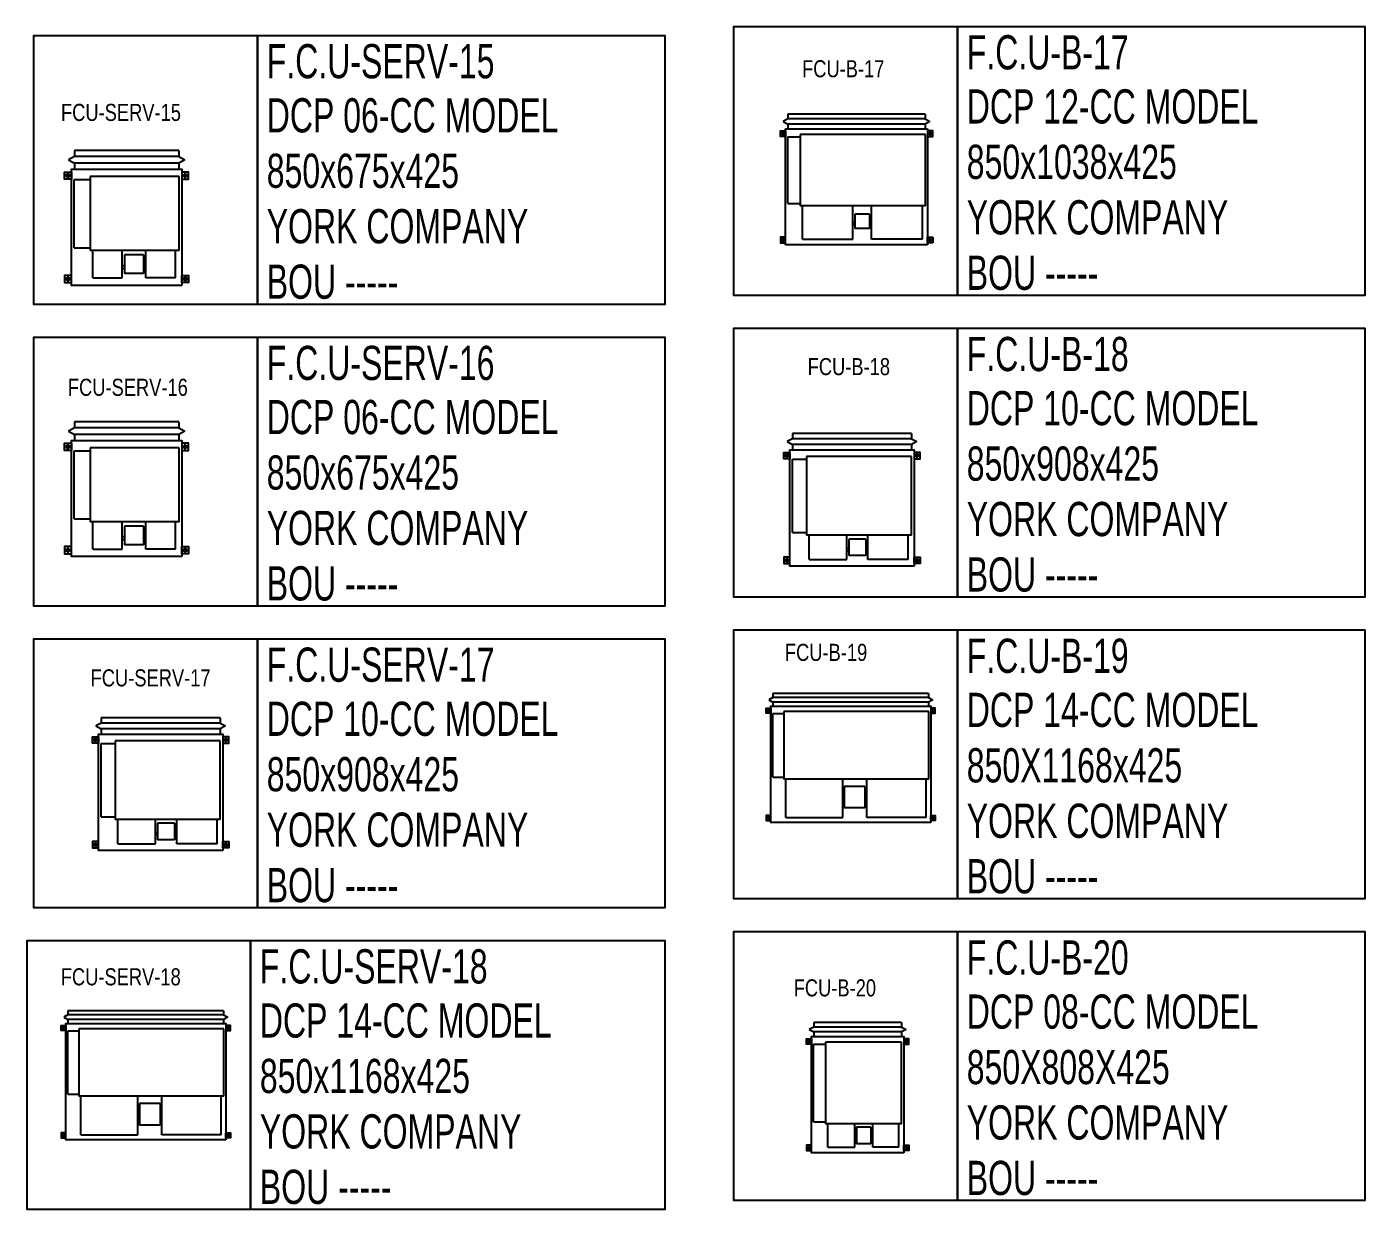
# Model space of a CAD drawing. Header units: millimetres. Extents: x -21221 to 1625077, y -149981 to 356550.
# Drawn here: x 294122 to 303903, y 138505 to 147148 of the extents above; entities that cross this region are included whole.
import ezdxf
from ezdxf.enums import TextEntityAlignment as Align

# ---------------------------------------------------------------- set-up
doc = ezdxf.new("R2010")
doc.units = ezdxf.units.MM
doc.header["$LTSCALE"] = 1000
doc.header["$MEASUREMENT"] = 0
doc.layers.get('0').update_dxf_attribs({"linetype": 'CONTINUOUS'})
doc.layers.add('12- EQUIPMENT HVAC', color=12, linetype='CONTINUOUS')
doc.styles.add('STENCIL', font='stencil.shx')
doc.styles.add('TEXT-P', font='stencil.shx', dxfattribs={"height": 0.3})

# ---------------------------------------------------------------- blocks, each defined once
blk = doc.blocks.new('FCU-SERV-15')
for p, q in [((-382.1, 47.3), (-425.9, 23.7)), ((-425.9, 23.7), (-382.1, 0)), ((382.1, 91.2), (-382.1, 91.2)), ((-382.1, 91.2), (-382.1, 47.3)), ((382.1, 47.3), (-382.1, 47.3)), ((382.1, 0), (-382.1, 0)), ((382.1, 91.2), (382.1, 47.3)), ((382.1, 47.3), (425.9, 23.7)), ((425.9, 23.7), (382.1, 0)), ((-407.5, -91.1), (-449.5, -91.1)), ((-428.5, -112.2), (-428.5, -70.1)), ((-382.1, 0), (-382.1, -43.8)), ((382.1, 0), (382.1, -43.8)), ((407.5, -91.1), (449.5, -91.1)), ((428.5, -112.2), (428.5, -70.1)), ((-383, -617.9), (-383, -119.3)), ((-383, -119.3), (-267.2, -119.3)), ((383, -98.2), (-267.2, -98.2)), ((-267.2, -98.2), (-267.2, -638.9)), ((383, -638.9), (383, -98.2)), ((-383, -617.9), (-267.2, -617.9)), ((383, -638.9), (-267.2, -638.9)), ((-246.2, -839.4), (-246.2, -638.9)), ((-33.4, -839.4), (-33.4, -638.9)), ((-16.1, -671.1), (-16.1, -807.2)), ((122.5, -671.1), (-16.1, -671.1)), ((122.5, -671.1), (122.5, -807.2)), ((141.6, -839.4), (141.6, -638.9)), ((356.8, -839.4), (356.8, -638.9)), ((-16.1, -749.6), (-33.4, -749.6)), ((-16.1, -771.5), (-33.4, -771.5)), ((141.6, -749.6), (122.6, -749.6)), ((141.6, -771.5), (122.6, -771.5)), ((-407.5, -846.5), (-449.5, -846.5)), ((-428.5, -825.5), (-428.5, -867.5)), ((-246.2, -839.4), (-33.4, -839.4)), ((122.5, -807.2), (-16.1, -807.2)), ((356.8, -839.4), (141.6, -839.4)), ((407.5, -846.5), (449.5, -846.5)), ((428.5, -825.5), (428.5, -867.5))]:
    blk.add_line(p, q)
for points in [[(-404, -64.9), (-404, -117.4), (-453.1, -117.4), (-453.1, -64.9)], [(404, -893.8), (-404, -893.8), (-404, -43.8), (404, -43.8)], [(404, -64.9), (404, -117.4), (453.1, -117.4), (453.1, -64.9)], [(-404, -872.8), (-404, -820.3), (-453.1, -820.3), (-453.1, -872.8)], [(404, -872.8), (404, -820.3), (453.1, -820.3), (453.1, -872.8)]]:
    blk.add_lwpolyline(points, close=True)
for centre, radius in [((-428.5, -91.1), 11.5), ((-428.5, -91.1), 8.59), ((428.5, -91.1), 11.5), ((428.5, -91.1), 8.59), ((-428.5, -846.5), 11.5), ((-428.5, -846.5), 8.59), ((428.5, -846.5), 11.5), ((428.5, -846.5), 8.59)]:
    blk.add_circle(centre, radius)
blk = doc.blocks.new('FCU-SERV-16')
for p, q in [((-382.1, 47.3), (-425.9, 23.7)), ((-425.9, 23.7), (-382.1, 0)), ((382.1, 91.2), (-382.1, 91.2)), ((-382.1, 91.2), (-382.1, 47.3)), ((382.1, 47.3), (-382.1, 47.3)), ((382.1, 0), (-382.1, 0)), ((382.1, 91.2), (382.1, 47.3)), ((382.1, 47.3), (425.9, 23.7)), ((425.9, 23.7), (382.1, 0)), ((-407.5, -91.1), (-449.5, -91.1)), ((-428.5, -112.2), (-428.5, -70.1)), ((-382.1, 0), (-382.1, -43.8)), ((382.1, 0), (382.1, -43.8)), ((407.5, -91.1), (449.5, -91.1)), ((428.5, -112.2), (428.5, -70.1)), ((-383, -617.9), (-383, -119.3)), ((-383, -119.3), (-267.2, -119.3)), ((383, -98.2), (-267.2, -98.2)), ((-267.2, -98.2), (-267.2, -638.9)), ((383, -638.9), (383, -98.2)), ((-383, -617.9), (-267.2, -617.9)), ((383, -638.9), (-267.2, -638.9)), ((-246.2, -839.4), (-246.2, -638.9)), ((-33.4, -839.4), (-33.4, -638.9)), ((-16.1, -671.1), (-16.1, -807.2)), ((122.5, -671.1), (-16.1, -671.1)), ((122.5, -671.1), (122.5, -807.2)), ((141.6, -839.4), (141.6, -638.9)), ((356.8, -839.4), (356.8, -638.9)), ((-16.1, -749.6), (-33.4, -749.6)), ((-16.1, -771.5), (-33.4, -771.5)), ((141.6, -749.6), (122.6, -749.6)), ((141.6, -771.5), (122.6, -771.5)), ((-407.5, -846.5), (-449.5, -846.5)), ((-428.5, -825.5), (-428.5, -867.5)), ((-246.2, -839.4), (-33.4, -839.4)), ((122.5, -807.2), (-16.1, -807.2)), ((356.8, -839.4), (141.6, -839.4)), ((407.5, -846.5), (449.5, -846.5)), ((428.5, -825.5), (428.5, -867.5))]:
    blk.add_line(p, q)
for points in [[(-404, -64.9), (-404, -117.4), (-453.1, -117.4), (-453.1, -64.9)], [(404, -893.8), (-404, -893.8), (-404, -43.8), (404, -43.8)], [(404, -64.9), (404, -117.4), (453.1, -117.4), (453.1, -64.9)], [(-404, -872.8), (-404, -820.3), (-453.1, -820.3), (-453.1, -872.8)], [(404, -872.8), (404, -820.3), (453.1, -820.3), (453.1, -872.8)]]:
    blk.add_lwpolyline(points, close=True)
for centre, radius in [((-428.5, -91.1), 11.5), ((-428.5, -91.1), 8.59), ((428.5, -91.1), 11.5), ((428.5, -91.1), 8.59), ((-428.5, -846.5), 11.5), ((-428.5, -846.5), 8.59), ((428.5, -846.5), 11.5), ((428.5, -846.5), 8.59)]:
    blk.add_circle(centre, radius)
blk = doc.blocks.new('FCU-SERV-17')
for p, q in [((-434.5, 42.1), (-473.5, 21.1)), ((-473.5, 21.1), (-434.5, 0)), ((434.5, 81.1), (-434.5, 81.1)), ((-434.5, 81.1), (-434.5, 42.1)), ((434.5, 42.1), (-434.5, 42.1)), ((434.5, 0), (-434.5, 0)), ((434.5, 81.1), (434.5, 42.1)), ((434.5, 42.1), (473.5, 21.1)), ((473.5, 21.1), (434.5, 0)), ((-457.1, -81.1), (-494.5, -81.1)), ((-475.8, -99.8), (-475.8, -62.4)), ((-434.5, 0), (-434.5, -39)), ((435.3, -87.4), (-332.3, -87.4)), ((-332.3, -87.4), (-332.3, -662.1)), ((434.5, 0), (434.5, -39)), ((435.3, -662.1), (435.3, -87.4)), ((457.1, -81.1), (494.5, -81.1)), ((475.8, -99.8), (475.8, -62.4)), ((-435.3, -643.4), (-435.3, -106.1)), ((-435.3, -106.1), (-332.3, -106.1)), ((-435.3, -643.4), (-332.3, -643.4)), ((435.3, -662.1), (-332.3, -662.1)), ((-313.6, -840.6), (-313.6, -662.1)), ((-38.2, -840.6), (-38.2, -662.1)), ((117.5, -840.6), (117.5, -662.1)), ((412, -840.6), (412, -662.1)), ((-22.8, -760.6), (-38.2, -760.6)), ((-22.8, -780.1), (-38.2, -780.1)), ((-22.8, -690.8), (-22.8, -811.9)), ((100.5, -690.8), (-22.8, -690.8)), ((100.5, -690.8), (100.5, -811.9)), ((117.5, -760.6), (100.6, -760.6)), ((117.5, -780.1), (100.6, -780.1)), ((-457.1, -846.9), (-494.5, -846.9)), ((-475.8, -828.2), (-475.8, -865.6)), ((-313.6, -840.6), (-38.2, -840.6)), ((100.5, -811.9), (-22.8, -811.9)), ((412, -840.6), (117.5, -840.6)), ((457.1, -846.9), (494.5, -846.9)), ((475.8, -828.2), (475.8, -865.6))]:
    blk.add_line(p, q)
for points in [[(-454, -57.7), (-454, -104.5), (-497.7, -104.5), (-497.7, -57.7)], [(454, -889), (-454, -889), (-454, -39), (454, -39)], [(454, -57.7), (454, -104.5), (497.7, -104.5), (497.7, -57.7)], [(-454, -870.3), (-454, -823.5), (-497.7, -823.5), (-497.7, -870.3)], [(454, -870.3), (454, -823.5), (497.7, -823.5), (497.7, -870.3)]]:
    blk.add_lwpolyline(points, close=True)
for centre, radius in [((-475.8, -81.1), 10.2), ((-475.8, -81.1), 7.65), ((475.8, -81.1), 10.2), ((475.8, -81.1), 7.65), ((-475.8, -846.9), 10.2), ((-475.8, -846.9), 7.65), ((475.8, -846.9), 10.2), ((475.8, -846.9), 7.65)]:
    blk.add_circle(centre, radius)
blk = doc.blocks.new('FCU-SERV-18')
for p, q in [((568.8, 0), (-568.8, 0)), ((-568.8, 0), (-568.8, -30.3)), ((568.8, 0), (568.8, -30.3)), ((-568.8, -30.3), (-599.2, -46.7)), ((-599.2, -46.7), (-568.8, -63.1)), ((568.8, -30.3), (-568.8, -30.3)), ((568.8, -63.1), (-568.8, -63.1)), ((-568.8, -63.1), (-568.8, -93.4)), ((568.8, -30.3), (599.2, -46.7)), ((599.2, -46.7), (568.8, -63.1)), ((568.8, -63.1), (568.8, -93.4)), ((-586.4, -126.1), (-615.5, -126.1)), ((-601, -140.7), (-601, -111.6)), ((-569.4, -610.6), (-569.4, -145.6)), ((-569.4, -145.6), (-489.4, -145.6)), ((569.4, -131), (-489.4, -131)), ((-489.4, -131), (-489.4, -625.2)), ((569.4, -625.2), (569.4, -131)), ((586.4, -126.1), (615.5, -126.1)), ((601, -140.7), (601, -111.6)), ((-569.4, -610.6), (-489.4, -610.6)), ((569.4, -625.2), (-489.4, -625.2)), ((-474.8, -905.8), (-474.8, -625.2)), ((-59, -905.8), (-59, -625.2)), ((-47.1, -678.7), (-47.1, -836.8)), ((103.7, -678.7), (-47.1, -678.7)), ((103.7, -678.7), (103.7, -836.8)), ((117, -905.8), (117, -625.2)), ((551.3, -905.8), (551.3, -625.2)), ((-47.1, -797), (-59, -797)), ((-47.1, -812.1), (-59, -812.1)), ((103.7, -836.8), (-47.1, -836.8)), ((117, -797), (103.8, -797)), ((117, -812.1), (103.8, -812.1)), ((-586.4, -910.7), (-615.5, -910.7)), ((-601, -896.1), (-601, -925.2)), ((-474.8, -905.8), (-59, -905.8)), ((551.3, -905.8), (117, -905.8)), ((586.4, -910.7), (615.5, -910.7)), ((601, -896.1), (601, -925.2))]:
    blk.add_line(p, q)
for points in [[(584, -943.4), (-584, -943.4), (-584, -93.4), (584, -93.4)], [(-584, -107.9), (-584, -144.3), (-617.9, -144.3), (-617.9, -107.9)], [(584, -107.9), (584, -144.3), (617.9, -144.3), (617.9, -107.9)], [(-584, -928.8), (-584, -892.5), (-617.9, -892.5), (-617.9, -928.8)], [(584, -928.8), (584, -892.5), (617.9, -892.5), (617.9, -928.8)]]:
    blk.add_lwpolyline(points, close=True)
for centre, radius in [((-601, -126.1), 7.96), ((-601, -126.1), 5.95), ((601, -126.1), 7.96), ((601, -126.1), 5.95), ((-601, -910.7), 7.96), ((-601, -910.7), 5.95), ((601, -910.7), 7.96), ((601, -910.7), 5.95)]:
    blk.add_circle(centre, radius)
blk = doc.blocks.new('FCU-B-17')
for p, q in [((-479.3, 55), (-513.5, 36.6)), ((-513.5, 36.6), (-479.3, 18.1)), ((524.5, 89.1), (-479.3, 89.1)), ((-479.3, 89.1), (-479.3, 55)), ((524.5, 55), (-479.3, 55)), ((524.5, 18.1), (-479.3, 18.1)), ((-479.3, 18.1), (-479.3, -16)), ((524.5, 89.1), (524.5, 55)), ((524.5, 55), (558.7, 36.6)), ((558.7, 36.6), (524.5, 18.1)), ((524.5, 18.1), (524.5, -16)), ((-499.1, -52.8), (-531.9, -52.8)), ((-515.5, -69.2), (-515.5, -36.5)), ((-496.4, -866), (-496.4, -16)), ((-496.4, -16), (541.6, -16)), ((-480, -563.6), (-480, -74.7)), ((-480, -74.7), (-390, -74.7)), ((525.2, -58.3), (-390, -58.3)), ((-390, -58.3), (-390, -580)), ((525.2, -580), (525.2, -58.3)), ((541.6, -16), (541.6, -866)), ((544.3, -52.8), (577, -52.8)), ((560.7, -69.2), (560.7, -36.5)), ((-480, -563.6), (-390, -563.6)), ((525.2, -580), (-390, -580)), ((-373.6, -823.7), (-373.6, -580)), ((-4.5, -823.7), (-4.5, -580)), ((131.7, -823.7), (131.7, -580)), ((504.8, -823.7), (504.8, -580)), ((8.9, -640.2), (8.9, -746.1)), ((116.8, -640.2), (8.9, -640.2)), ((116.8, -640.2), (116.8, -746.1)), ((8.9, -701.2), (-4.5, -701.2)), ((8.9, -718.3), (-4.5, -718.3)), ((116.8, -746.1), (8.9, -746.1)), ((131.7, -701.2), (116.9, -701.2)), ((131.7, -718.3), (116.9, -718.3)), ((-499.1, -829.2), (-531.9, -829.2)), ((-515.5, -812.8), (-515.5, -845.5)), ((541.6, -866), (-496.4, -866)), ((-373.6, -823.7), (-4.5, -823.7)), ((504.8, -823.7), (131.7, -823.7)), ((541.6, -849.6), (541.6, -808.7)), ((541.6, -808.7), (579.8, -808.7)), ((579.8, -849.6), (541.6, -849.6)), ((544.3, -829.2), (577, -829.2)), ((560.7, -812.8), (560.7, -845.5)), ((579.8, -808.7), (579.8, -849.6))]:
    blk.add_line(p, q)
for points in [[(-496.4, -32.4), (-496.4, -73.3), (-534.6, -73.3), (-534.6, -32.4)], [(541.6, -32.4), (541.6, -73.3), (579.8, -73.3), (579.8, -32.4)], [(-496.4, -849.6), (-496.4, -808.7), (-534.6, -808.7), (-534.6, -849.6)]]:
    blk.add_lwpolyline(points, close=True)
for centre, radius in [((-515.5, -52.8), 8.96), ((-515.5, -52.8), 6.69), ((560.7, -52.8), 8.96), ((560.7, -52.8), 6.69), ((-515.5, -829.2), 8.96), ((-515.5, -829.2), 6.69), ((560.7, -829.2), 8.96), ((560.7, -829.2), 6.69)]:
    blk.add_circle(centre, radius)
blk = doc.blocks.new('FCU-B-18')
for p, q in [((461.5, 120.1), (-407.5, 120.1)), ((-407.5, 120.1), (-407.5, 81.1)), ((461.5, 120.1), (461.5, 81.1)), ((-407.5, 81.1), (-446.5, 60.1)), ((-446.5, 60.1), (-407.5, 39)), ((461.5, 81.1), (-407.5, 81.1)), ((461.5, 39), (-407.5, 39)), ((-407.5, 39), (-407.5, 0)), ((461.5, 81.1), (500.5, 60.1)), ((500.5, 60.1), (461.5, 39)), ((461.5, 39), (461.5, 0)), ((-430.1, -42.1), (-467.5, -42.1)), ((-448.8, -60.8), (-448.8, -23.4)), ((-408.3, -604.4), (-408.3, -67.1)), ((-408.3, -67.1), (-305.3, -67.1)), ((462.3, -48.4), (-305.3, -48.4)), ((-305.3, -48.4), (-305.3, -623.1)), ((462.3, -623.1), (462.3, -48.4)), ((484.1, -42.1), (521.5, -42.1)), ((502.8, -60.8), (502.8, -23.4)), ((-408.3, -604.4), (-305.3, -604.4)), ((462.3, -623.1), (-305.3, -623.1)), ((-286.6, -801.6), (-286.6, -623.1)), ((-11.2, -801.6), (-11.2, -623.1)), ((4.2, -651.8), (4.2, -772.9)), ((127.5, -651.8), (4.2, -651.8)), ((127.5, -651.8), (127.5, -772.9)), ((144.5, -801.6), (144.5, -623.1)), ((439, -801.6), (439, -623.1)), ((4.2, -721.6), (-11.2, -721.6)), ((4.2, -741.1), (-11.2, -741.1)), ((127.5, -772.9), (4.2, -772.9)), ((144.5, -721.6), (127.6, -721.6)), ((144.5, -741.1), (127.6, -741.1)), ((-430.1, -807.9), (-467.5, -807.9)), ((-448.8, -789.2), (-448.8, -826.6)), ((-286.6, -801.6), (-11.2, -801.6)), ((439, -801.6), (144.5, -801.6)), ((484.1, -807.9), (521.5, -807.9)), ((502.8, -789.2), (502.8, -826.6))]:
    blk.add_line(p, q)
for points in [[(481, -850), (-427, -850), (-427, 0), (481, 0)], [(-427, -18.7), (-427, -65.5), (-470.7, -65.5), (-470.7, -18.7)], [(481, -18.7), (481, -65.5), (524.7, -65.5), (524.7, -18.7)], [(-427, -831.3), (-427, -784.5), (-470.7, -784.5), (-470.7, -831.3)], [(481, -831.3), (481, -784.5), (524.7, -784.5), (524.7, -831.3)]]:
    blk.add_lwpolyline(points, close=True)
for centre, radius in [((-448.8, -42.1), 10.2), ((-448.8, -42.1), 7.65), ((502.8, -42.1), 10.2), ((502.8, -42.1), 7.65), ((-448.8, -807.9), 10.2), ((-448.8, -807.9), 7.65), ((502.8, -807.9), 10.2), ((502.8, -807.9), 7.65)]:
    blk.add_circle(centre, radius)
blk = doc.blocks.new('FCU-B-19')
for p, q in [((-550.8, 43.2), (-581.2, 26.8)), ((-581.2, 26.8), (-550.8, 10.4)), ((586.8, 73.5), (-550.8, 73.5)), ((-550.8, 73.5), (-550.8, 43.2)), ((586.8, 43.2), (-550.8, 43.2)), ((586.8, 10.4), (-550.8, 10.4)), ((-550.8, 10.4), (-550.8, -19.9)), ((586.8, 73.5), (586.8, 43.2)), ((586.8, 43.2), (617.2, 26.8)), ((617.2, 26.8), (586.8, 10.4)), ((586.8, 10.4), (586.8, -19.9)), ((-568.4, -52.6), (-597.5, -52.6)), ((-583, -67.2), (-583, -38.1)), ((-551.4, -537.1), (-551.4, -72.1)), ((-551.4, -72.1), (-471.4, -72.1)), ((587.4, -57.5), (-471.4, -57.5)), ((-471.4, -57.5), (-471.4, -551.7)), ((587.4, -551.7), (587.4, -57.5)), ((604.4, -52.6), (633.5, -52.6)), ((619, -67.2), (619, -38.1)), ((-551.4, -537.1), (-471.4, -537.1)), ((587.4, -551.7), (-471.4, -551.7)), ((-456.8, -832.3), (-456.8, -551.7)), ((-41, -832.3), (-41, -551.7)), ((135, -832.3), (135, -551.7)), ((569.3, -832.3), (569.3, -551.7)), ((-29.1, -605.2), (-29.1, -763.3)), ((121.7, -605.2), (-29.1, -605.2)), ((121.7, -605.2), (121.7, -763.3)), ((-29.1, -723.5), (-41, -723.5)), ((-29.1, -738.6), (-41, -738.6)), ((121.7, -763.3), (-29.1, -763.3)), ((135, -723.5), (121.8, -723.5)), ((135, -738.6), (121.8, -738.6)), ((-568.4, -837.2), (-597.5, -837.2)), ((-583, -822.6), (-583, -851.7)), ((-456.8, -832.3), (-41, -832.3)), ((569.3, -832.3), (135, -832.3)), ((604.4, -837.2), (633.5, -837.2)), ((619, -822.6), (619, -851.7))]:
    blk.add_line(p, q)
for points in [[(-566, -34.4), (-566, -70.8), (-599.9, -70.8), (-599.9, -34.4)], [(602, -869.9), (-566, -869.9), (-566, -19.9), (602, -19.9)], [(602, -34.4), (602, -70.8), (635.9, -70.8), (635.9, -34.4)], [(-566, -855.3), (-566, -819), (-599.9, -819), (-599.9, -855.3)], [(602, -855.3), (602, -819), (635.9, -819), (635.9, -855.3)]]:
    blk.add_lwpolyline(points, close=True)
for centre, radius in [((-583, -52.6), 7.96), ((-583, -52.6), 5.95), ((619, -52.6), 7.96), ((619, -52.6), 5.95), ((-583, -837.2), 7.96), ((-583, -837.2), 5.95), ((619, -837.2), 7.96), ((619, -837.2), 5.95)]:
    blk.add_circle(centre, radius)
blk = doc.blocks.new('FCU-B-20')
for p, q in [((-338, 48.7), (-371, 30.9)), ((-371, 30.9), (-338, 13)), ((304, 81.8), (-338, 81.8)), ((-338, 81.8), (-338, 48.7)), ((304, 48.7), (-338, 48.7)), ((304, 13), (-338, 13)), ((-338, 13), (-338, -20.1)), ((304, 81.8), (304, 48.7)), ((304, 48.7), (337, 30.9)), ((337, 30.9), (304, 13)), ((304, 13), (304, -20.1)), ((-357.2, -55.8), (-388.9, -55.8)), ((-373, -71.7), (-373, -39.9)), ((-338.6, -643.8), (-338.6, -77)), ((-338.6, -77), (-251.3, -77)), ((304.6, -61.2), (-251.3, -61.2)), ((-251.3, -61.2), (-251.3, -659.6)), ((304.6, -659.6), (304.6, -61.2)), ((323.2, -55.8), (354.9, -55.8)), ((339, -71.7), (339, -39.9)), ((-338.6, -643.8), (-251.3, -643.8)), ((304.6, -659.6), (-251.3, -659.6)), ((-235.4, -829), (-235.4, -659.6)), ((-38.3, -829), (-38.3, -659.6)), ((-25.3, -684), (-25.3, -804.7)), ((79.4, -684), (-25.3, -684)), ((79.4, -684), (79.4, -804.7)), ((93.8, -829), (93.8, -659.6)), ((284.9, -829), (284.9, -659.6)), ((-25.3, -743.2), (-38.3, -743.2)), ((-25.3, -777.7), (-38.3, -777.7)), ((93.8, -743.2), (79.5, -743.2)), ((93.8, -777.7), (79.5, -777.7)), ((-357.2, -834.4), (-388.9, -834.4)), ((-373, -818.5), (-373, -850.2)), ((-235.4, -829), (-38.3, -829)), ((79.4, -804.7), (-25.3, -804.7)), ((284.9, -829), (93.8, -829)), ((323.2, -834.4), (354.9, -834.4)), ((339, -818.5), (339, -850.2))]:
    blk.add_line(p, q)
for points in [[(-354.5, -36), (-354.5, -75.6), (-391.5, -75.6), (-391.5, -36)], [(320.5, -870.1), (-354.5, -870.1), (-354.5, -20.1), (320.5, -20.1)], [(320.5, -36), (320.5, -75.6), (357.5, -75.6), (357.5, -36)], [(-354.5, -854.2), (-354.5, -814.5), (-391.5, -814.5), (-391.5, -854.2)], [(320.5, -854.2), (320.5, -814.5), (357.5, -814.5), (357.5, -854.2)]]:
    blk.add_lwpolyline(points, close=True)
for centre, radius in [((-373, -55.8), 8.69), ((-373, -55.8), 6.49), ((339, -55.8), 8.69), ((339, -55.8), 6.49), ((-373, -834.4), 8.69), ((-373, -834.4), 6.49), ((339, -834.4), 8.69), ((339, -834.4), 6.49)]:
    blk.add_circle(centre, radius)

msp = doc.modelspace()

# ---------------------------------------------------------------- linework, layer by layer
at = {"layer": '12- EQUIPMENT HVAC', "color": 33}
for points in [[(300923.6, 147147.7), (299287.7, 147147.7), (299287.7, 145186.1), (300923.6, 145186.1)], [(300923.6, 145186.1), (303903.2, 145186.1), (303903.2, 147147.7), (300923.6, 147147.7)], [(295808.1, 147082.6), (294172.3, 147082.6), (294172.3, 145120.9), (295808.1, 145120.9)], [(295808.1, 145120.9), (298787.7, 145120.9), (298787.7, 147082.6), (295808.1, 147082.6)], [(295808.1, 144877.1), (294172.3, 144877.1), (294172.3, 142915.5), (295808.1, 142915.5)], [(295808.1, 142915.5), (298787.7, 142915.5), (298787.7, 144877.1), (295808.1, 144877.1)], [(300923.6, 144942.2), (299287.7, 144942.2), (299287.7, 142980.6), (300923.6, 142980.6)], [(300923.6, 142980.6), (303903.2, 142980.6), (303903.2, 144942.2), (300923.6, 144942.2)], [(300923.6, 142736.8), (299287.7, 142736.8), (299287.7, 140775.1), (300923.6, 140775.1)], [(300923.6, 140775.1), (303903.2, 140775.1), (303903.2, 142736.8), (300923.6, 142736.8)], [(295808.1, 142671.7), (294172.3, 142671.7), (294172.3, 140710), (295808.1, 140710)], [(295808.1, 140710), (298787.7, 140710), (298787.7, 142671.7), (295808.1, 142671.7)], [(295757.8, 140466.2), (294122, 140466.2), (294122, 138504.6), (295757.8, 138504.6)], [(295757.8, 138504.6), (298787.7, 138504.6), (298787.7, 140466.2), (295757.8, 140466.2)], [(300923.6, 140531.3), (299287.7, 140531.3), (299287.7, 138569.7), (300923.6, 138569.7)], [(300923.6, 138569.7), (303903.2, 138569.7), (303903.2, 140531.3), (300923.6, 140531.3)]]:
    msp.add_lwpolyline(points, close=True, dxfattribs=at)

# ---------------------------------------------------------------- block references
at = {"layer": '12- EQUIPMENT HVAC', "color": 3}
for name, p in [('FCU-B-17', (300163.5, 146418.8)), ('FCU-B-18', (300125, 144055.3)), ('FCU-B-19', (300125.5, 142200.8)), ('FCU-B-20', (300210.5, 139787.3))]:
    msp.add_blockref(name, p, dxfattribs=at)
at = {"layer": '12- EQUIPMENT HVAC'}
for name, p in [('FCU-SERV-15', (294851.7, 146150.9)), ('FCU-SERV-16', (294851.7, 144168.4)), ('FCU-SERV-17', (295100.9, 142016.1)), ('FCU-SERV-18', (294992, 139955.1))]:
    msp.add_blockref(name, p, dxfattribs=at)

# ---------------------------------------------------------------- texts
at = {"layer": '12- EQUIPMENT HVAC', "color": 4, "style": 'TEXT-P', "width": 0.7}
for s, p in [('F.C.U-SERV-15', (295875.6, 146696)), ('F.C.U-B-17', (300991.1, 146761.2)), ('DCP 06-CC MODEL', (295875.6, 146300.5)), ('DCP 12-CC MODEL', (300991.1, 146365.6)), ('850x1038x425', (300991.1, 145960.3)), ('850x675x425', (295875.6, 145895.2)), ('YORK COMPANY', (300991.1, 145555)), ('YORK COMPANY', (295875.6, 145489.9)), ('BOU -----', (300991.1, 145149.7)), ('BOU -----', (295875.6, 145084.6)), ('F.C.U-B-18', (300991.1, 144555.7)), ('F.C.U-SERV-16', (295875.6, 144490.6)), ('DCP 10-CC MODEL', (300991.1, 144160.1)), ('DCP 06-CC MODEL', (295875.6, 144095)), ('850x908x425', (300991.1, 143754.9)), ('850x675x425', (295875.6, 143689.7)), ('YORK COMPANY', (295875.6, 143284.4)), ('YORK COMPANY', (300991.1, 143349.6)), ('BOU -----', (295875.6, 142879.2)), ('BOU -----', (300991.1, 142944.3)), ('F.C.U-SERV-17', (295875.6, 142285.1)), ('F.C.U-B-19', (300991.1, 142350.2)), ('DCP 10-CC MODEL', (295875.6, 141889.6)), ('DCP 14-CC MODEL', (300991.1, 141954.7)), ('850X1168x425', (300991.1, 141549.4)), ('850x908x425', (295875.6, 141484.3)), ('YORK COMPANY', (300991.1, 141144.1)), ('YORK COMPANY', (295875.6, 141079)), ('BOU -----', (300991.1, 140738.8)), ('BOU -----', (295875.6, 140673.7)), ('F.C.U-B-20', (300991.1, 140144.8)), ('F.C.U-SERV-18', (295825.3, 140079.7)), ('DCP 08-CC MODEL', (300991.1, 139749.2)), ('DCP 14-CC MODEL', (295825.3, 139684.1)), ('850x1168x425', (295825.3, 139278.8)), ('850X808X425', (300991.1, 139343.9)), ('YORK COMPANY', (295825.3, 138873.5)), ('YORK COMPANY', (300991.1, 138938.7)), ('BOU -----', (295825.3, 138468.3)), ('BOU -----', (300991.1, 138533.4))]:
    msp.add_text(s, height=250, dxfattribs=at).set_placement(p, align=Align.BOTTOM_LEFT)
at = {"layer": '12- EQUIPMENT HVAC', "color": 4, "style": 'STENCIL', "width": 0.8}
for s, p in [('FCU-B-17', (299787.5, 146778.5, 0)), ('FCU-SERV-15', (294372.1, 146459.2, 0)), ('FCU-B-18', (299828.6, 144601.1, 0)), ('FCU-SERV-16', (294422.4, 144450, 0)), ('FCU-B-19', (299662.4, 142512.4, 0)), ('FCU-SERV-17', (294588.6, 142326, 0)), ('FCU-SERV-18', (294370.5, 140140.9, 0)), ('FCU-B-20', (299726.4, 140060))]:
    msp.add_text(s, height=125, dxfattribs=at).set_placement(p)

doc.saveas('drawing.dxf')
